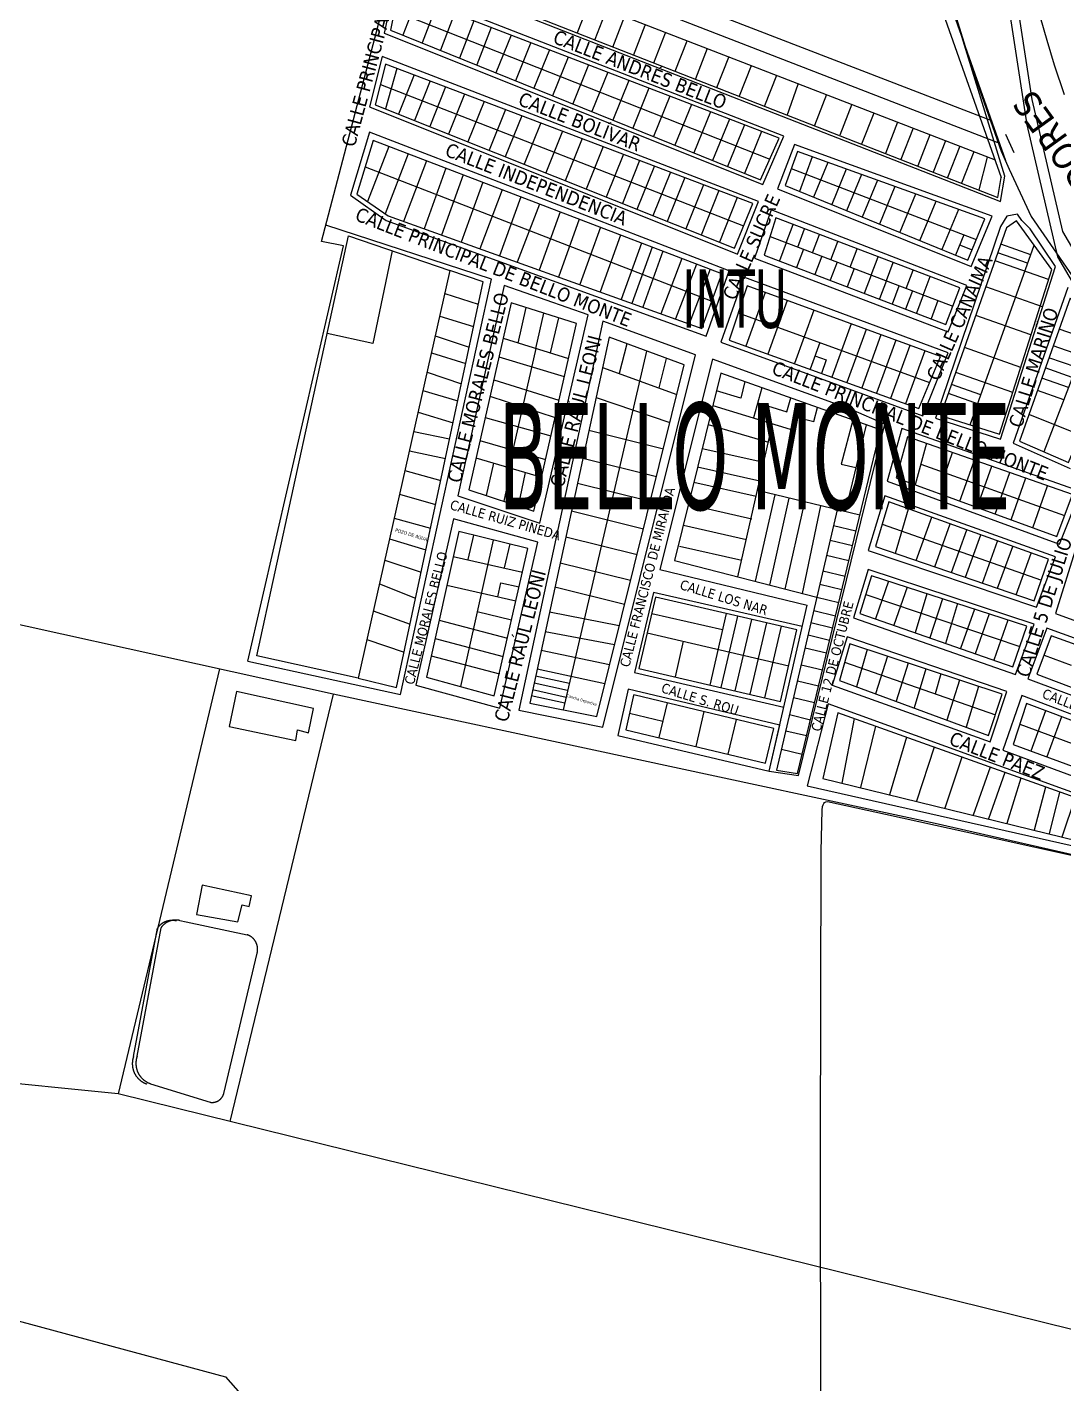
# Model space of a CAD drawing. Header units: metres. Extents: x 2 to 659295185, y -28 to 1124222152.
# Drawn here: x 655167 to 655660, y 1123598 to 1124243 of the extents above; entities that cross this region are included whole.
import ezdxf
from ezdxf.enums import TextEntityAlignment as Align

# ---------------------------------------------------------------- set-up
doc = ezdxf.new("R2010")
doc.units = ezdxf.units.M
doc.header["$MEASUREMENT"] = 0
for name, color, linetype in [('CALLES', 1, 'CONTINUOUS'), ('División Parroquial', 130, 'CONTINUOUS'), ('MANZANA', 30, 'CONTINUOUS'), ('Parcelas', 140, 'CONTINUOUS'), ('TEXTOS', 7, 'CONTINUOUS')]:
    doc.layers.add(name, color=color, linetype=linetype)
doc.styles.get("Standard").update_dxf_attribs({"font": 'tahoma.ttf'})

msp = doc.modelspace()

# ---------------------------------------------------------------- linework, layer by layer
at = {"layer": 'División Parroquial', "color": 1, "flags": 128}
for points in [[(655228.2993, 1126747.0884), (655417.4425, 1125604.451), (655519.2869, 1124981.3778), (655578.3684, 1124612.6329), (655612.1598, 1124420.9019), (655644.8628, 1124208.4752), (655659.3755, 1124145.7179), (655704.068, 1124069.4635), (655766.2087, 1124005.1965), (655831.623, 1123959.4359), (655914.4772, 1123930.0218), (655992.9694, 1123928.9321), (656078.6272, 1123940.1598), (656245.6138, 1123964.0049), (656743.7041, 1124035.5804), (658039.8848, 1124226.3115)], [(658480.577, 1123580.0076), (658492.1763, 1123631.4687), (658520.1298, 1123754.3737), (658546.5907, 1123940.9057), (658561.3177, 1124038.3659), (658586.3109, 1124167.6196), (658611.3288, 1124300.9225), (658037.6324, 1124214.3101), (656741.4517, 1124023.5789), (656243.3614, 1123952.0035), (656076.3748, 1123928.1583), (655990.717, 1123916.9306), (655912.2248, 1123918.0204), (655829.3706, 1123947.4344), (655763.9563, 1123993.1951), (655701.8156, 1124057.462), (655657.1231, 1124133.7165), (655642.6105, 1124196.4737), (655609.9074, 1124408.9005), (655576.116, 1124600.6315), (655517.0345, 1124969.3764), (655415.1901, 1125592.4496), (655226.0469, 1126735.087)]]:
    msp.add_lwpolyline(points, dxfattribs=at)
at = {"layer": 'MANZANA'}
for p, q in [((655307.295, 1124140.921), (655377, 1124408)), ((655607.5562, 1124251.599), (655616.06, 1124224.565)), ((655616.06, 1124224.565), (655630.252, 1124183.982)), ((655632.3568, 1124191.9836), (655636.2018, 1124183.3256)), ((655630.252, 1124183.982), (655634.097, 1124175.324)), ((655634.097, 1124175.324), (655644.585, 1124152.906)), ((655644.585, 1124152.906), (655665.669, 1124122.028)), ((655317.687, 1124138.824), (655307.295, 1124140.921)), ((655272.247, 1123941.333), (655317.687, 1124138.824)), ((655317.687, 1124138.824), (655317.687, 1124138.824))]:
    msp.add_line(p, q, dxfattribs=at)
at = {"layer": 'MANZANA', "lineweight": -3}
for p, q in [((655632, 1124172), (655593, 1124299)), ((655345.1897, 1124271.3167), (655630, 1124160)), ((655342, 1124263), (655337, 1124240)), ((655527, 1124191), (655342, 1124263)), ((655337, 1124240), (655517, 1124168)), ((655336, 1124229), (655330, 1124205)), ((655515, 1124160), (655336, 1124229)), ((655330, 1124205), (655505, 1124135)), ((655330, 1124193), (655321, 1124163)), ((655501, 1124127), (655330, 1124193)), ((655517, 1124168), (655527, 1124191)), ((655532, 1124187), (655524, 1124166)), ((655626, 1124153), (655532, 1124187)), ((655630, 1124160), (655632, 1124172)), ((655524, 1124166), (655616, 1124129)), ((655321, 1124163), (655338, 1124151)), ((655505, 1124135), (655515, 1124160)), ((655521, 1124156), (655513, 1124133)), ((655614, 1124120), (655521, 1124156)), ((655616, 1124129), (655626, 1124153)), ((655633, 1124153), (655630, 1124148)), ((655638, 1124154), (655633, 1124153)), ((655640, 1124151), (655638, 1124154)), ((655388, 1124123), (655309.3416, 1124148.7626)), ((655338, 1124151), (655490, 1124096)), ((655630, 1124148), (655599, 1124057)), ((655644, 1124147), (655640, 1124151)), ((655656, 1124129), (655644, 1124147)), ((655513, 1124133), (655605, 1124098)), ((655490, 1124096), (655501, 1124127)), ((655630, 1124047), (655656, 1124129)), ((655344.7561, 1123925.4599), (655388, 1124123)), ((655508, 1124124), (655497, 1124093)), ((655605, 1124088), (655508, 1124124)), ((655394, 1124120), (655372, 1124020)), ((655434, 1124106), (655394, 1124120)), ((655605, 1124098), (655614, 1124120)), ((655662, 1124119), (655636, 1124045)), ((655441, 1124103), (655401, 1123918)), ((655411, 1124007), (655434, 1124106)), ((655485, 1124087), (655441, 1124103)), ((655497, 1124093), (655593, 1124058)), ((655593, 1124058), (655605, 1124088)), ((655441, 1123910), (655485, 1124087)), ((655493, 1124085), (655468, 1123985)), ((655559, 1124061), (655493, 1124085)), ((655575, 1124054), (655559, 1124061)), ((655599, 1124057), (655630, 1124047)), ((655534, 1123887), (655575, 1124054)), ((655583, 1124052), (655576, 1124027)), ((655668, 1124022), (655583, 1124052)), ((655636, 1124045), (655663, 1124033)), ((655576, 1124027), (655658, 1123997)), ((655372, 1124020), (655411, 1124007)), ((655575, 1124020), (655567, 1123994)), ((655656, 1123991), (655575, 1124020)), ((655658, 1123997), (655668, 1124022)), ((655370, 1124009), (655352, 1123930)), ((655410, 1123998), (655370, 1124009)), ((655392, 1123919), (655410, 1123998)), ((655567, 1123994), (655647, 1123967)), ((655647, 1123967), (655656, 1123991)), ((655666, 1123996), (655656, 1123964)), ((655468, 1123985), (655538, 1123968)), ((655567, 1123985), (655560, 1123962)), ((655646, 1123959), (655567, 1123985)), ((655465, 1123974), (655456, 1123936)), ((655535.6969, 1123957.8919), (655465, 1123974)), ((655520, 1123889), (655538, 1123968)), ((655560, 1123962), (655637, 1123935)), ((655637, 1123935), (655646, 1123959)), ((655656, 1123964), (655749, 1123930)), ((655557, 1123953), (655550, 1123930)), ((655633, 1123927), (655557, 1123953)), ((655652, 1123957), (655643, 1123933)), ((655746, 1123923), (655652, 1123957)), ((655272.247, 1123941.333), (655344.7561, 1123925.4599)), ((655456, 1123936), (655526.9597, 1123919.5456)), ((655643, 1123933), (655736, 1123898)), ((655352, 1123930), (655392, 1123919)), ((655453, 1123928), (655448, 1123906)), ((655525, 1123911), (655453, 1123928)), ((655550, 1123930), (655625, 1123903)), ((655625, 1123903), (655633, 1123927)), ((655548, 1123921), (655538, 1123882)), ((655752, 1123847), (655548, 1123921)), ((655640, 1123925), (655631, 1123899)), ((655735, 1123889), (655640, 1123925)), ((655401, 1123918), (655441, 1123910)), ((655520, 1123889), (655525, 1123911)), ((655448, 1123906), (655520, 1123889)), ((655631, 1123899), (655726, 1123864)), ((655520, 1123889), (655534, 1123887)), ((655538, 1123882), (655747, 1123835))]:
    msp.add_line(p, q, dxfattribs=at)
at = {"layer": 'MANZANA', "lineweight": -2}
for p, q in [((655648.7218, 1124247.5927), (655651.946, 1124236.6549)), ((655651.946, 1124236.6549), (655655.3927, 1124224.9473)), ((655655.3927, 1124224.9473), (655660.2743, 1124210.9301))]:
    msp.add_line(p, q, dxfattribs=at)
at = {"layer": 'MANZANA', "linetype": 'Continuous', "lineweight": -2}
for p, q in [((655545.2612, 1124025.9478), (655545.1458, 1124028.4873)), ((655545.3849, 1124023.0684), (655545.2612, 1124025.9478)), ((655544.717, 1123850.9734), (655545.1788, 1123870.4394)), ((655545.1788, 1123870.4394), (655545.3932, 1123872.2091)), ((655545.3932, 1123872.2091), (655545.6076, 1123873.0989)), ((655545.6076, 1123873.0989), (655545.9292, 1123873.6488)), ((655545.9292, 1123873.6488), (655546.3662, 1123874.0987)), ((655546.3662, 1123874.0987), (655546.9104, 1123874.4286)), ((655546.9104, 1123874.4286), (655547.6773, 1123874.6586)), ((655547.6773, 1123874.6586), (655575.2101, 1123868.5798)), ((655575.2101, 1123868.5798), (655629.2781, 1123856.7622)), ((655629.2781, 1123856.7622), (655663.721, 1123849.0638)), ((655544.3542, 1123708.7423), (655544.717, 1123850.9734)), ((655544.6428, 1123516.3015), (655544.3542, 1123708.7423))]:
    msp.add_line(p, q, dxfattribs=at)
at = {"layer": 'MANZANA'}
for points in [[(655312.7571, 1123925.7104), (654633.4405, 1124076.0099), (654308.5433, 1124147.1779)], [(655258.7204, 1123937.6661), (655210.5197, 1123735.6415)], [(655266.7795, 1123927.0119), (655263.2723, 1123910.2384), (655294.9896, 1123903.6814), (655295.9045, 1123908.7135), (655301.0891, 1123907.3411), (655303.3764, 1123918.7776), (655266.7795, 1123927.0119)], [(655312.7571, 1123925.7104), (655263.6966, 1123722.4941)], [(656064.2642, 1123757.9852), (655598.841, 1123864.1385), (655312.7571, 1123925.7104)], [(655250.4634, 1123834.7574), (655247.8712, 1123820.8811), (655267.542, 1123817.3739), (655269.5243, 1123825.4557), (655272.879, 1123824.6933), (655273.9464, 1123829.7253), (655250.4634, 1123834.7574)], [(655238.2658, 1123817.8279), (655238.1647, 1123817.8519), (655238.0199, 1123817.884), (655237.8746, 1123817.9136), (655237.7288, 1123817.9406), (655237.5825, 1123817.9651), (655237.4359, 1123817.987), (655237.2888, 1123818.0063), (655237.1415, 1123818.0231), (655236.9939, 1123818.0373), (655236.8461, 1123818.049), (655236.6981, 1123818.058), (655236.5499, 1123818.0645), (655236.4017, 1123818.0684), (655236.2534, 1123818.0697), (655236.1051, 1123818.0684), (655235.9569, 1123818.0645), (655235.8087, 1123818.058), (655235.6607, 1123818.049), (655235.5129, 1123818.0373), (655235.3652, 1123818.0231), (655235.2179, 1123818.0063), (655235.0709, 1123817.987), (655234.9242, 1123817.9651), (655234.778, 1123817.9406), (655234.6322, 1123817.9136), (655234.4868, 1123817.884), (655234.3421, 1123817.8519), (655234.1979, 1123817.8173), (655234.0543, 1123817.7801), (655233.9114, 1123817.7405), (655233.7692, 1123817.6984), (655233.6278, 1123817.6538), (655233.4872, 1123817.6068), (655233.3474, 1123817.5573), (655233.2085, 1123817.5053), (655233.0705, 1123817.451), (655232.9335, 1123817.3942), (655232.7975, 1123817.3351), (655232.6626, 1123817.2736), (655232.5287, 1123817.2098), (655232.396, 1123817.1436), (655232.2645, 1123817.0751), (655232.1342, 1123817.0044), (655232.0051, 1123816.9313), (655231.8773, 1123816.8561), (655231.7509, 1123816.7786), (655231.6258, 1123816.6989), (655231.5022, 1123816.6171), (655231.38, 1123816.5331), (655231.2592, 1123816.447), (655231.14, 1123816.3588), (655231.0224, 1123816.2685), (655230.9063, 1123816.1762), (655230.7919, 1123816.0818), (655230.6791, 1123815.9855), (655230.5681, 1123815.8873), (655230.4588, 1123815.7871), (655230.3512, 1123815.685), (655230.2454, 1123815.5811), (655230.1415, 1123815.4753), (655230.0394, 1123815.3677), (655229.9392, 1123815.2584), (655229.841, 1123815.1474), (655229.7446, 1123815.0346), (655229.6503, 1123814.9202), (655229.558, 1123814.8041), (655229.4677, 1123814.6865), (655229.3795, 1123814.5673), (655229.2934, 1123814.4465), (655229.2631, 1123814.403)], [(655239.9681, 1123818.0056), (655239.867, 1123818.0295), (655239.7222, 1123818.0616), (655239.5769, 1123818.0912), (655239.4311, 1123818.1182), (655239.2848, 1123818.1427), (655239.1382, 1123818.1646), (655238.9911, 1123818.184), (655238.8438, 1123818.2008), (655238.6962, 1123818.215), (655238.5484, 1123818.2266), (655238.4004, 1123818.2357), (655238.2522, 1123818.2421), (655238.104, 1123818.246), (655237.9557, 1123818.2473), (655237.8074, 1123818.246), (655237.6592, 1123818.2421), (655237.511, 1123818.2357), (655237.363, 1123818.2266), (655237.2152, 1123818.215), (655237.0675, 1123818.2008), (655236.9202, 1123818.184), (655236.7732, 1123818.1646), (655236.6265, 1123818.1427), (655236.4803, 1123818.1182), (655236.3345, 1123818.0912), (655236.1891, 1123818.0616), (655236.0444, 1123818.0295), (655235.9002, 1123817.9949), (655235.7566, 1123817.9578), (655235.6137, 1123817.9182), (655235.4715, 1123817.876), (655235.3301, 1123817.8315), (655235.1895, 1123817.7844), (655235.0497, 1123817.7349), (655234.9108, 1123817.683), (655234.7728, 1123817.6286), (655234.6358, 1123817.5719), (655234.4998, 1123817.5127), (655234.3649, 1123817.4512), (655234.231, 1123817.3874), (655234.0983, 1123817.3212), (655233.9668, 1123817.2528), (655233.8365, 1123817.182), (655233.7074, 1123817.109), (655233.5796, 1123817.0337), (655233.4532, 1123816.9562), (655233.3281, 1123816.8766), (655233.2045, 1123816.7947), (655233.0823, 1123816.7107), (655232.9615, 1123816.6246), (655232.8423, 1123816.5364), (655232.7247, 1123816.4461), (655232.6086, 1123816.3538), (655232.4942, 1123816.2595), (655232.3814, 1123816.1632), (655232.2704, 1123816.0649), (655232.161, 1123815.9647), (655232.0535, 1123815.8627), (655231.9477, 1123815.7587), (655231.8438, 1123815.653), (655231.7417, 1123815.5454), (655231.6415, 1123815.4361), (655231.5433, 1123815.325), (655231.4469, 1123815.2122), (655231.3526, 1123815.0978), (655231.2603, 1123814.9818), (655231.17, 1123814.8641), (655231.0818, 1123814.7449), (655230.9957, 1123814.6242), (655230.9654, 1123814.5806)], [(655239.9681, 1123818.0056), (655242.9929, 1123817.3673), (655271.9666, 1123811.2536)], [(655217.912, 1123753.3415), (655229.2631, 1123814.403)], [(655219.6143, 1123753.5192), (655230.9654, 1123814.5806)], [(655276.6636, 1123802.5445), (655276.6726, 1123802.5801), (655276.7024, 1123802.7041), (655276.73, 1123802.8286), (655276.7554, 1123802.9535), (655276.7786, 1123803.0789), (655276.7997, 1123803.2047), (655276.8185, 1123803.3308), (655276.8352, 1123803.4572), (655276.8496, 1123803.5839), (655276.8618, 1123803.7108), (655276.8718, 1123803.8379), (655276.8796, 1123803.9651), (655276.8852, 1123804.0925), (655276.8885, 1123804.22), (655276.8896, 1123804.3475), (655276.8885, 1123804.475), (655276.8852, 1123804.6024), (655276.8796, 1123804.7298), (655276.8718, 1123804.8571), (655276.8618, 1123804.9842), (655276.8496, 1123805.1111), (655276.8352, 1123805.2378), (655276.8185, 1123805.3642), (655276.7997, 1123805.4903), (655276.7786, 1123805.6161), (655276.7554, 1123805.7414), (655276.73, 1123805.8664), (655276.7024, 1123805.9909), (655276.6726, 1123806.1148), (655276.6407, 1123806.2383), (655276.6066, 1123806.3612), (655276.5704, 1123806.4834), (655276.5321, 1123806.605), (655276.4916, 1123806.7259), (655276.4491, 1123806.8461), (655276.4044, 1123806.9655), (655276.3577, 1123807.0842), (655276.3089, 1123807.202), (655276.258, 1123807.3189), (655276.2052, 1123807.4349), (655276.1503, 1123807.55), (655276.0934, 1123807.6641), (655276.0345, 1123807.7772), (655275.9737, 1123807.8893), (655275.9109, 1123808.0002), (655275.8462, 1123808.1101), (655275.7796, 1123808.2188), (655275.711, 1123808.3263), (655275.6407, 1123808.4327), (655275.5685, 1123808.5377), (655275.4944, 1123808.6415), (655275.4186, 1123808.744), (655275.3409, 1123808.8452), (655275.2616, 1123808.945), (655275.1805, 1123809.0434), (655275.0977, 1123809.1403), (655275.0132, 1123809.2358), (655274.927, 1123809.3298), (655274.8393, 1123809.4223), (655274.7499, 1123809.5132), (655274.659, 1123809.6026), (655274.5665, 1123809.6904), (655274.4725, 1123809.7765), (655274.377, 1123809.861), (655274.28, 1123809.9438), (655274.1816, 1123810.0249), (655274.0819, 1123810.1043), (655273.9807, 1123810.1819), (655273.8782, 1123810.2577), (655273.7744, 1123810.3318), (655273.6693, 1123810.404), (655273.563, 1123810.4744), (655273.4555, 1123810.5429), (655273.3468, 1123810.6095), (655273.2369, 1123810.6742), (655273.1259, 1123810.737), (655273.0139, 1123810.7978), (655272.9008, 1123810.8567), (655272.7867, 1123810.9136), (655272.6716, 1123810.9685), (655272.5556, 1123811.0214), (655272.4386, 1123811.0722), (655272.3208, 1123811.121), (655272.2022, 1123811.1677), (655272.0828, 1123811.2124), (655271.9666, 1123811.2536)], [(655260.8112, 1123735.8075), (655276.6636, 1123802.5445)], [(655217.912, 1123753.3415), (655217.8787, 1123753.2464), (655217.8221, 1123753.0772), (655217.7684, 1123752.907), (655217.7177, 1123752.7358), (655217.67, 1123752.5638), (655217.6253, 1123752.391), (655217.5836, 1123752.2175), (655217.545, 1123752.0432), (655217.5094, 1123751.8683), (655217.4769, 1123751.6928), (655217.4474, 1123751.5168), (655217.421, 1123751.3402), (655217.3978, 1123751.1633), (655217.3775, 1123750.9859), (655217.3604, 1123750.8083), (655217.3464, 1123750.6303), (655217.3355, 1123750.4522), (655217.3278, 1123750.2738), (655217.3231, 1123750.0954), (655217.3215, 1123749.9169), (655217.3231, 1123749.7385), (655217.3278, 1123749.56), (655217.3355, 1123749.3817), (655217.3464, 1123749.2036), (655217.3604, 1123749.0256), (655217.3775, 1123748.8479), (655217.3978, 1123748.6706), (655217.421, 1123748.4936), (655217.4474, 1123748.3171), (655217.4769, 1123748.1411), (655217.5094, 1123747.9656), (655217.545, 1123747.7907), (655217.5836, 1123747.6164), (655217.6253, 1123747.4429), (655217.67, 1123747.2701), (655217.7177, 1123747.0981), (655217.7684, 1123746.9269), (655217.8221, 1123746.7567), (655217.8787, 1123746.5874), (655217.9383, 1123746.4192), (655218.0008, 1123746.252), (655218.0662, 1123746.0859), (655218.1345, 1123745.921), (655218.2057, 1123745.7573), (655218.2797, 1123745.5949), (655218.3565, 1123745.4338), (655218.4362, 1123745.2741), (655218.5186, 1123745.1158), (655218.6038, 1123744.9589), (655218.6917, 1123744.8036), (655218.7822, 1123744.6498), (655218.8755, 1123744.4976), (655218.9714, 1123744.347), (655219.0699, 1123744.1982), (655219.171, 1123744.0511), (655219.2747, 1123743.9058), (655219.3808, 1123743.7623), (655219.4895, 1123743.6207), (655219.6006, 1123743.481), (655219.7141, 1123743.3433), (655219.8301, 1123743.2076), (655219.9483, 1123743.0739), (655220.0689, 1123742.9423), (655220.1918, 1123742.8128), (655220.3169, 1123742.6855), (655220.4442, 1123742.5604), (655220.5737, 1123742.4376), (655220.7052, 1123742.317), (655220.8389, 1123742.1987), (655220.9747, 1123742.0828), (655221.1124, 1123741.9692), (655221.2521, 1123741.8581), (655221.3937, 1123741.7495), (655221.5371, 1123741.6433), (655221.6825, 1123741.5397), (655221.8296, 1123741.4386), (655221.9784, 1123741.34), (655222.1289, 1123741.2441), (655222.2811, 1123741.1509), (655222.4349, 1123741.0603), (655222.5903, 1123740.9724), (655222.7471, 1123740.8872), (655222.9054, 1123740.8048), (655223.0652, 1123740.7252), (655223.2263, 1123740.6483), (655223.3887, 1123740.5743), (655223.5524, 1123740.5031), (655223.7173, 1123740.4348), (655223.8833, 1123740.3694), (655224.0505, 1123740.3069), (655224.2188, 1123740.2473), (655224.2725, 1123740.229)], [(655219.6143, 1123753.5192), (655219.581, 1123753.4241), (655219.5244, 1123753.2548), (655219.4707, 1123753.0846), (655219.42, 1123752.9135), (655219.3723, 1123752.7415), (655219.3276, 1123752.5687), (655219.2859, 1123752.3951), (655219.2473, 1123752.2208), (655219.2117, 1123752.0459), (655219.1792, 1123751.8704), (655219.1497, 1123751.6944), (655219.1233, 1123751.5179), (655219.1, 1123751.3409), (655219.0798, 1123751.1636), (655219.0627, 1123750.9859), (655219.0487, 1123750.808), (655219.0378, 1123750.6298), (655219.03, 1123750.4515), (655219.0254, 1123750.2731), (655219.0238, 1123750.0946), (655219.0254, 1123749.9161), (655219.03, 1123749.7377), (655219.0378, 1123749.5594), (655219.0487, 1123749.3812), (655219.0627, 1123749.2033), (655219.0798, 1123749.0256), (655219.1, 1123748.8483), (655219.1233, 1123748.6713), (655219.1497, 1123748.4948), (655219.1792, 1123748.3187), (655219.2117, 1123748.1432), (655219.2473, 1123747.9683), (655219.2859, 1123747.7941), (655219.3276, 1123747.6205), (655219.3723, 1123747.4477), (655219.42, 1123747.2757), (655219.4707, 1123747.1046), (655219.5244, 1123746.9343), (655219.581, 1123746.7651), (655219.6406, 1123746.5968), (655219.7031, 1123746.4296), (655219.7685, 1123746.2636), (655219.8368, 1123746.0987), (655219.908, 1123745.935), (655219.982, 1123745.7726), (655220.0588, 1123745.6115), (655220.1385, 1123745.4517), (655220.2209, 1123745.2934), (655220.3061, 1123745.1365), (655220.3939, 1123744.9812), (655220.4845, 1123744.8274), (655220.5778, 1123744.6752), (655220.6737, 1123744.5247), (655220.7722, 1123744.3758), (655220.8733, 1123744.2288), (655220.977, 1123744.0834), (655221.0831, 1123743.94), (655221.1918, 1123743.7984), (655221.3029, 1123743.6587), (655221.4164, 1123743.5209), (655221.5323, 1123743.3852), (655221.6506, 1123743.2515), (655221.7712, 1123743.1199), (655221.8941, 1123742.9905), (655222.0192, 1123742.8632), (655222.1465, 1123742.7381), (655222.276, 1123742.6152), (655222.4075, 1123742.4946), (655222.5412, 1123742.3763), (655222.6769, 1123742.2604), (655222.8147, 1123742.1469), (655222.9544, 1123742.0358), (655223.096, 1123741.9271), (655223.2394, 1123741.821), (655223.3848, 1123741.7173), (655223.5319, 1123741.6162), (655223.6807, 1123741.5177), (655223.8312, 1123741.4218), (655223.9834, 1123741.3285), (655224.1372, 1123741.2379), (655224.2926, 1123741.1501), (655224.4494, 1123741.0649), (655224.6077, 1123740.9825), (655224.7675, 1123740.9028), (655224.9286, 1123740.826), (655225.091, 1123740.752), (655225.2547, 1123740.6808), (655225.4196, 1123740.6125), (655225.5856, 1123740.5471), (655225.7528, 1123740.4846), (655225.9211, 1123740.425), (655225.9748, 1123740.4066)], [(655801.004, 1123589.651), (655210.5197, 1123735.6415), (655071.278, 1123749.5657), (655072.8252, 1123690.7747), (655147.0874, 1123631.9838), (655261.5749, 1123601.0412), (655297.1589, 1123560.8159), (655325.0072, 1123562.363), (655331.1958, 1123548.4389), (655428.6649, 1123520.5905), (655518.3984, 1123454.064), (655581.8307, 1123440.1398), (655640.6216, 1123379.8018), (655674.6585, 1123379.8018), (655697.8654, 1123359.6891), (655747.3735, 1123350.4063), (655790.6932, 1123376.7075), (655837.107, 1123356.5948), (655861.3068, 1123367.2744)], [(655225.9748, 1123740.4066), (655254.3527, 1123731.5997)], [(655254.3527, 1123731.5997), (655254.4118, 1123731.59), (655254.5099, 1123731.5754), (655254.6082, 1123731.5624), (655254.7068, 1123731.5512), (655254.8056, 1123731.5417), (655254.9045, 1123731.5339), (655255.0035, 1123731.5278), (655255.1026, 1123731.5235), (655255.2018, 1123731.5209), (655255.301, 1123731.5201), (655255.4002, 1123731.5209), (655255.4994, 1123731.5235), (655255.5985, 1123731.5278), (655255.6975, 1123731.5339), (655255.7964, 1123731.5417), (655255.8952, 1123731.5512), (655255.9938, 1123731.5624), (655256.0921, 1123731.5754), (655256.1903, 1123731.59), (655256.2881, 1123731.6064), (655256.3857, 1123731.6245), (655256.4829, 1123731.6443), (655256.5797, 1123731.6657), (655256.6762, 1123731.6889), (655256.7723, 1123731.7137), (655256.8679, 1123731.7403), (655256.963, 1123731.7684), (655257.0576, 1123731.7983), (655257.1517, 1123731.8298), (655257.2452, 1123731.8629), (655257.3382, 1123731.8976), (655257.4305, 1123731.934), (655257.5221, 1123731.9719), (655257.6131, 1123732.0115), (655257.7034, 1123732.0526), (655257.7929, 1123732.0954), (655257.8817, 1123732.1396), (655257.9697, 1123732.1854), (655258.0569, 1123732.2328), (655258.1433, 1123732.2816), (655258.2287, 1123732.332), (655258.3133, 1123732.3838), (655258.397, 1123732.4371), (655258.4797, 1123732.4919), (655258.5615, 1123732.5481), (655258.6423, 1123732.6057), (655258.722, 1123732.6647), (655258.8007, 1123732.7251), (655258.8784, 1123732.7869), (655258.9549, 1123732.85), (655259.0304, 1123732.9144), (655259.1047, 1123732.9801), (655259.1778, 1123733.0472), (655259.2498, 1123733.1155), (655259.3206, 1123733.185), (655259.3901, 1123733.2558), (655259.4584, 1123733.3277), (655259.5254, 1123733.4009), (655259.5912, 1123733.4752), (655259.6556, 1123733.5506), (655259.7187, 1123733.6272), (655259.7805, 1123733.7048), (655259.8409, 1123733.7835), (655259.8999, 1123733.8633), (655259.9575, 1123733.9441), (655260.0137, 1123734.0258), (655260.0684, 1123734.1086), (655260.1217, 1123734.1922), (655260.1736, 1123734.2768), (655260.2239, 1123734.3623), (655260.2728, 1123734.4487), (655260.3201, 1123734.5358), (655260.3659, 1123734.6238), (655260.4102, 1123734.7126), (655260.4529, 1123734.8022), (655260.4941, 1123734.8925), (655260.5336, 1123734.9834), (655260.5716, 1123735.0751), (655260.608, 1123735.1674), (655260.6427, 1123735.2603), (655260.6758, 1123735.3539), (655260.7073, 1123735.448), (655260.7371, 1123735.5426), (655260.7653, 1123735.6377), (655260.7918, 1123735.7333), (655260.8112, 1123735.8075)]]:
    msp.add_lwpolyline(points, dxfattribs=at)
at = {"layer": 'Parcelas', "lineweight": -3}
for p, q in [((655353.5097, 1124294.6867), (655629.4329, 1124187.709)), ((655375.7623, 1124295.1166), (655625.635, 1124198.4575)), ((655589.6588, 1124300.2762), (655632.3622, 1124179.4185)), ((655587.554, 1124292.2746), (655630.2574, 1124171.4169)), ((655351.4048, 1124286.6851), (655627.328, 1124179.7074)), ((655347.6694, 1124271.9003), (655628.7209, 1124161.9298)), ((655352.5235, 1124256.3798), (655345.874, 1124239.1116)), ((655341.8274, 1124250.6431), (655520.2755, 1124180.1537)), ((655361.7513, 1124252.7737), (655355.0661, 1124235.4128)), ((655370.4511, 1124249.4009), (655363.7233, 1124231.9294)), ((655434.3321, 1124254.3442), (655428.7829, 1124240.162)), ((655442.7433, 1124251.2519), (655437.1575, 1124236.9762)), ((655379.6521, 1124245.9151), (655372.8249, 1124228.1855)), ((655387.8305, 1124242.6513), (655381.0255, 1124224.9794)), ((655451.0626, 1124247.5658), (655445.4659, 1124233.2623)), ((655460.9154, 1124243.6415), (655455.3081, 1124229.3109)), ((655397.4402, 1124239.1363), (655390.1315, 1124221.1014)), ((655470.5845, 1124240.0784), (655464.969, 1124225.727)), ((655480.7895, 1124236.152), (655475.1651, 1124221.7777)), ((655406.7676, 1124235.5271), (655399.4063, 1124217.3625)), ((655415.5654, 1124232.13), (655408.1495, 1124213.8306)), ((655490.581, 1124232.7427), (655484.9469, 1124218.3438)), ((655343.0791, 1124223.2924), (655337.6584, 1124204.0025)), ((655424.5363, 1124228.6649), (655417.0656, 1124210.2301)), ((655434.1644, 1124224.9421), (655426.6421, 1124206.3801)), ((655500.6277, 1124228.5176), (655494.9848, 1124214.0959)), ((655511.4532, 1124224.5144), (655505.802, 1124210.0715)), ((655351.2814, 1124220.1773), (655343.8281, 1124201.5357)), ((655358.9207, 1124217.276), (655351.4146, 1124198.5024)), ((655443.3199, 1124221.4166), (655435.7333, 1124202.6958)), ((655453.3225, 1124217.5649), (655445.6656, 1124198.6707)), ((655523.508, 1124219.9592), (655517.8487, 1124205.4956)), ((655335.2592, 1124215.6365), (655507.8491, 1124148.3792)), ((655366.23, 1124214.5001), (655358.6733, 1124195.6002)), ((655375.2281, 1124211.0827), (655367.6093, 1124192.0273)), ((655462.878, 1124213.8853), (655455.1539, 1124194.8255)), ((655533.6376, 1124215.5814), (655528.3145, 1124200.7123)), ((655547.2362, 1124210.7932), (655541.4744, 1124196.0678)), ((655384.4824, 1124207.5681), (655376.7996, 1124188.3528)), ((655472.8585, 1124210.0421), (655465.0643, 1124190.8093)), ((655483.0307, 1124206.1251), (655475.1651, 1124186.716)), ((655559.2909, 1124206.1949), (655553.5183, 1124191.4417)), ((655394.6469, 1124203.7077), (655386.8939, 1124184.3169)), ((655402.3792, 1124200.7711), (655394.5728, 1124181.2466)), ((655492.0443, 1124202.6542), (655484.1154, 1124183.0888)), ((655501.1121, 1124199.1624), (655493.1195, 1124179.4399)), ((655569.728, 1124201.9871), (655563.9448, 1124187.2068)), ((655581.0592, 1124197.6462), (655575.2678, 1124182.8451)), ((655411.4444, 1124197.3283), (655403.5754, 1124177.6472)), ((655421.7318, 1124193.4213), (655413.7917, 1124173.5624)), ((655508.2999, 1124196.3946), (655500.2568, 1124176.5475)), ((655516.3062, 1124193.3116), (655508.2068, 1124173.3257)), ((655588.4305, 1124194.7883), (655582.6302, 1124179.9643)), ((655596.3915, 1124191.7018), (655590.5815, 1124176.8531)), ((655339.2192, 1124186.166), (655329.0431, 1124160.0069)), ((655431.0834, 1124189.8697), (655423.0787, 1124169.8493)), ((655441.0952, 1124186.0673), (655433.0214, 1124165.8739)), ((655603.7421, 1124188.8519), (655597.9232, 1124173.9804)), ((655610.5564, 1124186.2099), (655604.7293, 1124171.3174)), ((655348.4717, 1124182.625), (655337.5483, 1124154.0826)), ((655357.1702, 1124179.2961), (655346.1623, 1124150.5328)), ((655450.7292, 1124182.4085), (655442.5888, 1124162.0486)), ((655458.4403, 1124179.497), (655450.2325, 1124158.9686)), ((655540.4032, 1124181.2509), (655534.3519, 1124164.8024)), ((655547.8876, 1124178.5605), (655541.123, 1124162.0313)), ((655617.2307, 1124183.6222), (655611.3954, 1124168.709)), ((655623.6719, 1124181.1249), (655619.7172, 1124165.4528)), ((655327.9913, 1124176.4633), (655492.7678, 1124112.5843)), ((655366.3744, 1124175.7735), (655356.0358, 1124146.9868)), ((655374.5975, 1124172.6265), (655364.3206, 1124144.0114)), ((655465.4476, 1124176.8694), (655457.1685, 1124156.1626)), ((655473.0703, 1124173.9917), (655464.727, 1124153.1243)), ((655530.4961, 1124175.6687), (655618.4329, 1124141.8969)), ((655556.6478, 1124175.4114), (655549.7304, 1124158.5087)), ((655563.867, 1124172.8163), (655556.8236, 1124155.6058)), ((655383.8347, 1124169.0913), (655373.627, 1124140.669)), ((655393.1728, 1124165.5176), (655382.4503, 1124137.5002)), ((655479.8466, 1124171.3906), (655471.4759, 1124150.4547)), ((655488.8034, 1124167.9485), (655480.3999, 1124146.9307)), ((655571.4032, 1124170.1073), (655564.2283, 1124152.5755)), ((655579.749, 1124167.058), (655572.4602, 1124149.2479)), ((655628.7209, 1124161.9298), (655630.2574, 1124171.4169)), ((655401.978, 1124162.1478), (655391.9063, 1124134.1041)), ((655410.8562, 1124158.75), (655400.2739, 1124131.0989)), ((655496.1475, 1124165.1593), (655487.6934, 1124144.0146)), ((655504.8596, 1124161.8505), (655496.3453, 1124140.5554)), ((655589.5802, 1124163.4553), (655582.1691, 1124145.3463)), ((655599.1574, 1124159.9462), (655591.6268, 1124141.5451)), ((655420.5952, 1124155.0228), (655410.663, 1124127.3677)), ((655609.9769, 1124156.2411), (655602.129, 1124137.0647)), ((655429.7548, 1124151.5174), (655419.8912, 1124124.0534)), ((655439.7619, 1124147.6876), (655429.9734, 1124120.4325)), ((655528.1409, 1124140.3445), (655531.4352, 1124149.0029)), ((655533.5404, 1124138.2832), (655536.837, 1124146.9476)), ((655276.4397, 1123943.9115), (655320.1299, 1124143.6977)), ((655320.1299, 1124143.6977), (655368.2999, 1124127.1095)), ((655449.3216, 1124144.029), (655439.6048, 1124116.9734)), ((655459.3066, 1124140.2077), (655449.6646, 1124113.3605)), ((655520.3998, 1124143.2997), (655607.241, 1124110.1478)), ((655528.1409, 1124140.3445), (655524.8404, 1124131.6989)), ((655540.619, 1124135.5809), (655543.9187, 1124144.2532)), ((655549.3045, 1124132.2652), (655552.6078, 1124140.9472)), ((655612.4714, 1124144.1864), (655608.4912, 1124134.4609)), ((655644.2968, 1124134.6593), (655630.1138, 1124139.6422)), ((655340.8742, 1124136.554), (655331.6531, 1124092.3788)), ((655464.3796, 1124138.2662), (655454.7756, 1124111.5249)), ((655469.4833, 1124136.3129), (655459.9176, 1124109.6782)), ((655536.3105, 1124137.2257), (655533.01, 1124128.5801)), ((655544.9732, 1124133.9187), (655541.6727, 1124125.2731)), ((655558.4881, 1124128.7594), (655561.7953, 1124137.4515)), ((655568.501, 1124124.9369), (655571.8124, 1124133.6402)), ((655610.4813, 1124139.3237), (655616.3999, 1124136.9106)), ((655615.4758, 1124053.7362), (655645.9349, 1124139.2586)), ((655642.8417, 1124130.5736), (655628.6762, 1124135.5503)), ((655478.501, 1124132.8618), (655468.455, 1124106.612)), ((655485.4263, 1124130.2114), (655475.4352, 1124104.1051)), ((655491.9087, 1124127.7306), (655481.969, 1124101.7585)), ((655552.2957, 1124131.1233), (655548.9952, 1124122.4777)), ((655560.3672, 1124128.042), (655557.0667, 1124119.3964)), ((655575.7564, 1124122.3655), (655579.005, 1124130.9036)), ((655585.081, 1124118.6074), (655588.3994, 1124127.3292)), ((655652.7924, 1124122.8882), (655627.3661, 1124131.8212)), ((655568.501, 1124124.9369), (655565.2005, 1124116.2913)), ((655575.7564, 1124122.3655), (655572.4559, 1124113.7199)), ((655593.2431, 1124115.4915), (655596.5651, 1124124.2223)), ((655365.8599, 1124116.2803), (655381.7639, 1124111.1538)), ((655518.1609, 1124116.6885), (655508.9426, 1124091.1802)), ((655581.6865, 1124119.781), (655578.3861, 1124111.1354)), ((655588.1608, 1124117.4317), (655584.8603, 1124108.7861)), ((655593.2431, 1124115.4915), (655589.9427, 1124106.8459)), ((655649.9249, 1124109.8401), (655622.9705, 1124119.31)), ((655400.7702, 1124092.6613), (655404.4418, 1124109.5933)), ((655528.618, 1124112.8589), (655519.4158, 1124087.3953)), ((655541.1617, 1124108.2652), (655531.9789, 1124082.8552)), ((655600.23, 1124112.8882), (655596.9295, 1124104.2426)), ((655363.4257, 1124105.4766), (655379.487, 1124100.4681)), ((655409.0624, 1124090.0883), (655412.871, 1124106.8955)), ((655416.0425, 1124087.9223), (655419.9969, 1124104.6148)), ((655505.24, 1124106.959), (655596.2493, 1124073.8476)), ((655558.9873, 1124101.7371), (655549.8321, 1124076.4033)), ((655644.4309, 1124096.5172), (655618.2004, 1124105.7327)), ((655673.9021, 1124102.1221), (655650.5865, 1124040.8665)), ((655331.6531, 1124092.3788), (655309.9454, 1124097.1259)), ((655361.3071, 1124096.0739), (655377.4121, 1124090.7303)), ((655393.5483, 1124094.9023), (655424.5764, 1124085.2743)), ((655566.1144, 1124099.127), (655556.9701, 1124073.8237)), ((655573.1113, 1124096.5646), (655563.9779, 1124071.2912)), ((655671.0517, 1124094.6333), (655657.7874, 1124099.3277)), ((655359.4755, 1124087.9449), (655375.7539, 1124082.9483)), ((655409.0624, 1124090.0883), (655396.2253, 1124033.4387)), ((655461.7576, 1124088.8024), (655422.1096, 1123918.1859)), ((655452.3051, 1124092.2826), (655448.6549, 1124078.228)), ((655544.0231, 1124092.8488), (655539.4375, 1124080.1598)), ((655580.1348, 1124093.9925), (655571.0122, 1124068.7491)), ((655586.8362, 1124091.5383), (655577.724, 1124066.3236)), ((655593.9053, 1124088.9495), (655584.804, 1124063.765)), ((655639.5349, 1124081.0762), (655612.8337, 1124090.4571)), ((655668.0503, 1124086.7478), (655654.9732, 1124091.3759)), ((655391.5388, 1124086.0389), (655422.627, 1124076.6671)), ((655471.098, 1124085.3635), (655467.5283, 1124071.3455)), ((655541.7303, 1124086.5043), (655547.1499, 1124084.6258)), ((655547.1499, 1124084.6258), (655544.8315, 1124078.2105)), ((655665.9066, 1124081.116), (655652.9633, 1124085.6967)), ((655357.3984, 1124078.7261), (655373.6943, 1124073.2825)), ((655389.0606, 1124075.1088), (655420.0962, 1124065.4924)), ((655440.8226, 1124081.0841), (655476.1103, 1124068.216)), ((655496.9739, 1124078.374), (655475.046, 1123989.2321)), ((655572.8275, 1124051.4047), (655496.9739, 1124078.374)), ((655635.7435, 1124069.1185), (655608.6776, 1124078.6275)), ((655662.2443, 1124071.4943), (655649.5295, 1124075.9941)), ((655664.0614, 1124076.2683), (655651.2333, 1124080.8083)), ((655355.4353, 1124070.0137), (655371.9576, 1124065.1322)), ((655506.4546, 1124066.3856), (655494.8837, 1124069.8768)), ((655508.3508, 1124074.329), (655506.4546, 1124066.3856)), ((655516.5384, 1124071.418), (655512.5709, 1124057.0068)), ((655632.5285, 1124058.9791), (655605.1535, 1124068.5967)), ((655620.5908, 1124068.0982), (655606.6937, 1124072.9807)), ((655660.0226, 1124065.6573), (655647.4464, 1124070.1082)), ((655387.3081, 1124067.3793), (655418.2414, 1124057.3027)), ((655437.7261, 1124066.8025), (655472.8056, 1124054.9224)), ((655493.1682, 1124062.903), (655531.9735, 1124051.1106)), ((655514.5547, 1124064.2124), (655528.3666, 1124059.9929)), ((655528.3666, 1124059.9929), (655530.2226, 1124066.5527)), ((655541.2442, 1124055.3425), (655542.8993, 1124062.0455)), ((655353.1161, 1124059.7204), (655369.7434, 1124054.741)), ((655385.0054, 1124057.223), (655416.2359, 1124048.4478)), ((655531.9735, 1124051.1106), (655533.4912, 1124057.2569)), ((655533.4912, 1124057.2569), (655541.2442, 1124055.3425)), ((655559.7593, 1124056.051), (655554.2909, 1124035.0705)), ((655667.7179, 1124048.9236), (655643.4063, 1124058.6924)), ((655351.0756, 1124050.6643), (655368.1017, 1124047.0363)), ((655434.3447, 1124051.2067), (655469.6973, 1124042.4185)), ((655490.9662, 1124053.9513), (655519.6242, 1124045.4692)), ((655505.1493, 1123981.4566), (655521.6119, 1124054.2593)), ((655533.4362, 1123887.909), (655572.8275, 1124051.4047)), ((655566.0967, 1124053.7978), (655556.1301, 1124012.4312)), ((655382.5421, 1124046.3584), (655413.7199, 1124037.3387)), ((655594.7282, 1124044.969), (655589.3062, 1124025.2253)), ((655348.9852, 1124041.3867), (655366.1199, 1124037.7356)), ((655380.6522, 1124038.0229), (655411.7985, 1124028.8545)), ((655431.4568, 1124037.8869), (655466.4108, 1124029.1977)), ((655488.1649, 1124042.5636), (655517.4688, 1124035.9373)), ((655603.7857, 1124030.8884), (655607.1887, 1124040.6049)), ((655610.6633, 1124017.3754), (655617.544, 1124037.0214)), ((655346.8704, 1124032.0005), (655363.8957, 1124027.2972)), ((655388.976, 1124035.5726), (655385.5013, 1124020.1655)), ((655397.191, 1124033.1544), (655393.8504, 1124017.3981)), ((655404.1049, 1124031.1192), (655400.6459, 1124015.1456)), ((655486.0099, 1124033.8031), (655515.4794, 1124027.1393)), ((655554.2909, 1124035.0705), (655561.1845, 1124033.4097)), ((655592.0172, 1124035.0971), (655660.4318, 1124010.6301)), ((655618.8861, 1124014.3753), (655625.8038, 1124034.1269)), ((655627.3906, 1124011.2822), (655634.3405, 1124031.1256)), ((655428.8845, 1124026.0231), (655463.4836, 1124017.4223)), ((655484.2078, 1124026.4769), (655513.8156, 1124019.7818)), ((655634.9337, 1124008.5247), (655641.9208, 1124028.4745)), ((655645.3057, 1124004.7508), (655652.333, 1124024.8154)), ((655344.3572, 1124020.8465), (655361.472, 1124015.9226)), ((655522.6557, 1124020.4963), (655513.2958, 1123979.3525)), ((655563.0366, 1124010.7672), (655514.4256, 1124022.4792)), ((655529.3401, 1124018.8858), (655520.189, 1123977.572)), ((655536.8339, 1124017.0803), (655527.5094, 1123975.6812)), ((655426.0232, 1124012.826), (655460.2273, 1124004.3233)), ((655481.9591, 1124015.7948), (655511.6784, 1124009.0745)), ((655552.3254, 1124013.3479), (655523.5261, 1123889.5276)), ((655544.4072, 1124015.2556), (655535.6638, 1123973.575)), ((655579.9937, 1123992.6939), (655586.2635, 1124013.7335)), ((655341.7851, 1124009.4307), (655359.0691, 1124004.6459)), ((655479.283, 1124006.0415), (655509.1799, 1123999.281)), ((655550.6041, 1124005.9474), (655561.257, 1124003.3808)), ((655573.6939, 1124006.5316), (655649.3719, 1123979.9155)), ((655589.8773, 1123989.3002), (655597.2492, 1124009.7789)), ((655598.657, 1123986.2855), (655605.9825, 1124006.6351)), ((655339.5411, 1123999.4715), (655356.8634, 1123994.2942)), ((655388.8963, 1123998.979), (655373.2534, 1123929.3105)), ((655379.4216, 1124001.2741), (655376.77, 1123989.6363)), ((655423.3636, 1124000.5593), (655457.2007, 1123992.1478)), ((655548.9684, 1123998.9149), (655559.5659, 1123996.3617)), ((655606.6665, 1123983.5353), (655613.9495, 1124003.7671)), ((655613.3144, 1123981.2526), (655620.5623, 1124001.3866)), ((655621.3557, 1123978.4915), (655628.561, 1123998.5073)), ((655369.8416, 1123991.2149), (655402.7814, 1123983.7097)), ((655396.7113, 1123997.086), (655394.1136, 1123985.6846)), ((655477.4019, 1123996.0703), (655506.9433, 1123989.3902)), ((655547.2978, 1123991.7321), (655557.8386, 1123989.1925)), ((655628.5669, 1123976.0154), (655635.734, 1123995.9251)), ((655637.4396, 1123972.9689), (655644.5597, 1123992.748)), ((655337.2659, 1123989.3736), (655354.597, 1123983.6578)), ((655420.6774, 1123988.1701), (655454.1438, 1123979.8508)), ((655475.046, 1123989.2321), (655542.6546, 1123971.7693)), ((655334.733, 1123978.1321), (655351.9839, 1123971.3944)), ((655391.053, 1123971.9524), (655392.4771, 1123978.63)), ((655392.4771, 1123978.63), (655401.1726, 1123976.6488)), ((655545.5701, 1123984.3039), (655556.0523, 1123981.7784)), ((655576.7178, 1123979.3439), (655570.4805, 1123961.4677)), ((655366.8032, 1123977.4777), (655399.6559, 1123969.9923)), ((655418.1899, 1123976.6971), (655451.313, 1123968.4632)), ((655542.6546, 1123971.7693), (655553.0272, 1123969.2227)), ((655544.1103, 1123978.0279), (655554.5431, 1123975.5143)), ((655565.8916, 1123972.998), (655639.1288, 1123948.3324)), ((655585.5326, 1123976.4803), (655579.2293, 1123958.4151)), ((655594.869, 1123973.4472), (655589.3698, 1123954.8769)), ((655331.8567, 1123965.3664), (655349.3268, 1123958.9245)), ((655541.1762, 1123965.4128), (655551.5095, 1123962.9232)), ((655602.397, 1123971.0394), (655596.2823, 1123952.4265)), ((655609.453, 1123968.7695), (655603.8725, 1123949.7638)), ((655617.5274, 1123966.0863), (655610.9848, 1123947.3351)), ((655363.1119, 1123960.7882), (655395.6308, 1123952.3264)), ((655381.2665, 1123964.9981), (655397.61, 1123961.0131)), ((655415.6258, 1123964.8706), (655448.7789, 1123958.2693)), ((655464.1606, 1123964.0491), (655497.7962, 1123956.3526)), ((655499.5474, 1123964.0056), (655491.7722, 1123930.0258)), ((655504.9721, 1123962.7533), (655497.0605, 1123928.7938)), ((655511.585, 1123961.226), (655503.6706, 1123927.2545)), ((655518.6581, 1123959.5926), (655510.7407, 1123925.608)), ((655539.8423, 1123959.678), (655550.1304, 1123957.1993)), ((655624.554, 1123963.8036), (655617.9589, 1123944.9017)), ((655633.397, 1123960.9308), (655626.7357, 1123941.8393)), ((655413.5903, 1123955.4824), (655446.5597, 1123949.3422)), ((655462.0226, 1123954.8164), (655529.2969, 1123939.215)), ((655525.7178, 1123957.9632), (655517.7969, 1123923.9638)), ((655538.4832, 1123953.8348), (655548.7253, 1123951.3671)), ((655328.7775, 1123951.7005), (655346.5054, 1123945.6838)), ((655361.1921, 1123952.1084), (655393.638, 1123943.5804)), ((655411.6458, 1123946.514), (655444.1696, 1123939.7275)), ((655479.1946, 1123950.8341), (655475.244, 1123933.8764)), ((655537.0606, 1123947.7183), (655547.2544, 1123945.2623)), ((655566.6176, 1123946.8734), (655561.5409, 1123929.22)), ((655324.6417, 1123933.3447), (655276.4397, 1123943.9115)), ((655359.3862, 1123943.9435), (655391.7686, 1123935.3758)), ((655535.1928, 1123939.688), (655545.3233, 1123937.2472)), ((655555.8723, 1123940.922), (655627.496, 1123915.8264)), ((655576.2719, 1123943.677), (655570.5936, 1123925.8695)), ((655586.0062, 1123940.4541), (655580.3017, 1123922.2763)), ((655650.6194, 1123944.2586), (655663.5446, 1123939.4874)), ((655425.0322, 1123930.7628), (655408.9851, 1123934.242)), ((655441.9145, 1123930.6556), (655409.7208, 1123937.6356)), ((655594.5162, 1123937.6366), (655588.8521, 1123919.1117)), ((655601.5846, 1123935.2964), (655598.935, 1123925.8336)), ((655423.4968, 1123924.1552), (655407.5598, 1123927.6685)), ((655424.0707, 1123927.4772), (655408.2615, 1123930.9048)), ((655533.4185, 1123932.0592), (655543.4888, 1123929.633)), ((655610.4602, 1123932.3578), (655604.4602, 1123913.3349)), ((655619.4758, 1123929.373), (655613.6746, 1123909.9245)), ((655422.8556, 1123921.3963), (655406.9477, 1123924.8454)), ((655471.556, 1123921.5474), (655467.5808, 1123904.9864)), ((655531.581, 1123924.1593), (655541.5891, 1123921.7481)), ((655453.6744, 1123916.5847), (655469.4555, 1123912.7967)), ((655488.9424, 1123917.374), (655485.098, 1123900.7817)), ((655504.3568, 1123913.674), (655500.3816, 1123897.113)), ((655529.6593, 1123915.9277), (655539.6092, 1123913.5305)), ((655552.7005, 1123916.8126), (655545.5698, 1123885.6143)), ((655749.9497, 1123846.1647), (655552.7005, 1123916.8126)), ((655560.3144, 1123914.0856), (655554.5968, 1123883.3972)), ((655651.3133, 1123917.7783), (655644.281, 1123898.6082)), ((655658.9478, 1123914.9222), (655651.9334, 1123895.801)), ((655527.8869, 1123908.2767), (655537.7885, 1123905.9737)), ((655570.6025, 1123910.4007), (655563.4369, 1123881.2259)), ((655639.1313, 1123911.405), (655728.7763, 1123878.1932)), ((655585.2585, 1123905.1514), (655577.1313, 1123877.8624)), ((655525.8536, 1123899.5346), (655535.6675, 1123897.1702)), ((655598.4865, 1123900.4136), (655589.9861, 1123874.7052)), ((655611.631, 1123895.7057), (655603.4732, 1123871.3926)), ((655523.5261, 1123889.5276), (655533.4362, 1123887.909)), ((655625.0329, 1123890.9056), (655616.9644, 1123868.0791)), ((655631.9556, 1123888.4261), (655624.1891, 1123866.3046)), ((655545.5698, 1123885.6143), (655746.2596, 1123836.3229)), ((655639.6291, 1123885.6778), (655632.9746, 1123864.1468)), ((655651.3251, 1123881.4887), (655645.9147, 1123860.9686)), ((655658.0253, 1123879.0889), (655653.1389, 1123859.1942)), ((655665.3763, 1123876.456), (655659.1013, 1123857.7298))]:
    msp.add_line(p, q, dxfattribs=at)
for points in [[(655515.8489, 1124170.2287), (655524.7021, 1124190.0786), (655343.6267, 1124259.8056), (655340.0282, 1124241.4806), (655515.8489, 1124170.2287)], [(655503.4856, 1124137.7005), (655512.2127, 1124159.058), (655337.7015, 1124225.3347), (655332.8168, 1124205.9383), (655503.4856, 1124137.7005)], [(655487.9608, 1124099.6066), (655497.5749, 1124125.5621), (655331.861, 1124188.9821), (655323.992, 1124163.5252), (655338.9001, 1124153.141), (655487.9608, 1124099.6066)], [(655614.413, 1124132.0374), (655622.4527, 1124151.7564), (655533.4068, 1124183.7659), (655527.5854, 1124167.5715), (655614.413, 1124132.0374)], [(655523.2223, 1124152.1278), (655517.5772, 1124134.4717), (655603.9405, 1124101.5022), (655610.5786, 1124118.8905), (655523.2223, 1124152.1278)], [(655601.4994, 1124058.1959), (655629.4521, 1124049.2765), (655654.3126, 1124127.6826), (655637.5572, 1124150.8346), (655632.8489, 1124147.4271), (655601.4994, 1124058.1959)], [(655324.6417, 1123933.3447), (655342.9223, 1123928.8679), (655384.0398, 1124121.8349), (655368.2999, 1124127.1095), (655324.6417, 1123933.3447)], [(655591.1379, 1124061.476), (655601.3608, 1124086.2192), (655509.4988, 1124119.8607), (655500.9813, 1124094.0573), (655591.1379, 1124061.476)], [(655638.9025, 1124045.9668), (655662.2706, 1124035.7661), (655684.8188, 1124090.2291), (655662.9854, 1124114.015), (655638.9025, 1124045.9668)], [(655377.2253, 1124022.9086), (655408.1317, 1124012.6643), (655428.3511, 1124101.9411), (655397.3909, 1124111.85), (655377.2253, 1124022.9086)], [(655406.1815, 1123921.3112), (655438.0378, 1123915.0607), (655479.5952, 1124082.235), (655443.9199, 1124095.3698), (655406.1815, 1123921.3112)], [(655585.7127, 1124048.1266), (655580.325, 1124028.5055), (655656.764, 1124000.5875), (655664.0997, 1124020.6727), (655585.7127, 1124048.1266)], [(655576.8368, 1124017.1269), (655570.5511, 1123995.9362), (655645.9798, 1123970.0364), (655652.7641, 1123989.7946), (655576.8368, 1124017.1269)], [(655372.4404, 1124002.9651), (655357.1332, 1123933.7567), (655389.3736, 1123924.8642), (655405.3522, 1123994.9929), (655372.4404, 1124002.9651)], [(655568.6416, 1123981.9676), (655563.1415, 1123964.0284), (655635.7641, 1123938.6892), (655642.4935, 1123957.9757), (655568.6416, 1123981.9676)], [(655465.9466, 1123971.7619), (655458.0986, 1123937.8708), (655525.4457, 1123922.1809), (655533.1481, 1123956.2492), (655465.9466, 1123971.7619)], [(655654.0573, 1123953.3422), (655647.1816, 1123935.175), (655735.0105, 1123901.9345), (655742.4304, 1123921.5395), (655654.0573, 1123953.3422)], [(655558.3039, 1123949.6258), (655553.4406, 1123932.2181), (655624.2635, 1123906.0053), (655630.7285, 1123925.6474), (655558.3039, 1123949.6258)], [(655455.4258, 1123924.4247), (655451.9231, 1123908.7448), (655518.2729, 1123892.8185), (655522.2481, 1123909.3795), (655455.6366, 1123925.3686), (655455.4258, 1123924.4247)], [(655642.2919, 1123921.1532), (655635.9708, 1123901.6567), (655725.3552, 1123868.8671), (655732.1974, 1123887.5192), (655642.2919, 1123921.1532)]]:
    msp.add_lwpolyline(points, dxfattribs=at)

# ---------------------------------------------------------------- texts
at = {"layer": 'CALLES', "color": 0}
msp.add_text('AUTOPISTA LOS AVIADORES', height=12.645316, rotation=125.8011055, dxfattribs=at).set_placement((655701.7663, 1124124.7265), align=Align.MIDDLE)
at = {"layer": 'TEXTOS', "color": 0}
for s, height, rotation, p in [('CALLE PRINCIPAL AGRICOLA', 6.6453, 74.8859425, (655334.2109, 1124239.8087)), ('CALLE ANDRÉS BELLO', 6.6453, 338.579236, (655458.9361, 1124223.5084)), ('CALLE BOLÍVAR', 6.6453, 338.579236, (655430.2924, 1124198.7232)), ('CALLE INDEPENDENCIA', 6.6453, 338.579236, (655409.3356, 1124168.2542)), ('CALLE SUCRE', 6.6453, 66.0275682, (655511.5374, 1124138.3455)), ('CALLE PRINCIPAL DE BELLO MONTE', 6.6453, 338.579236, (655389.0082, 1124128.7862)), ('CALLE CANAIMA', 6.6453, 66.0275682, (655610.4158, 1124104.5509)), ('CALLE MORALES BELLO', 6.6453, 75.6113225, (655381.6302, 1124071.4719)), ('CALLE MARIÑO', 6.6453, 72.6116188, (655644.821, 1124081.2631)), ('CALLE RAÚL LEONI', 6.6453, 75.6113225, (655427.3203, 1124060.4307)), ('CALLE PRINCIPAL DE BELLO MONTE', 6.6453, 338.579236, (655587.0242, 1124055.716)), ('CALLE FRANCISCO DE MIRANDA', 4.6453, 75.6113225, (655462.1326, 1123981.3363)), ('CALLE RUIZ PINEDA', 4.6453, 344.0314787, (655394.6362, 1124008.4911)), ('POZO DE AGUA', 1.6453, 342.9612719, (655349.8757, 1124001.4648)), ('CALLE 5 DE JULIO', 6.6453, 72.6116188, (655651.4414, 1123966.7988)), ('CALLE MORALES BELLO', 4.6453, 75.6113225, (655356.8874, 1123961.8608)), ('CALLE RAÚL LEONI', 6.6453, 75.6113225, (655400.791, 1123948.9086)), ('CALLE LOS NAR', 4.6453, 342.9612719, (655498.472, 1123971.6657)), ('CALLE 12 DE OCTUBRE', 4.6453, 75.5406116, (655550.0218, 1123938.9411)), ('CALLE S. ROU', 4.6453, 342.9612719, (655487.1713, 1123923.3091)), ('CALLE RÓMULO GALLEGOS', 4.6453, 338.579236, (655685.0457, 1123913.2228)), ('Cancha Deportiva', 1.3453, 342.9612719, (655430.875, 1123922.7255)), ('CALLE PAEZ', 6.6453, 338.579236, (655628.2801, 1123896.3508))]:
    msp.add_text(s, height=height, rotation=rotation, dxfattribs=at).set_placement(p, align=Align.MIDDLE)
for s, height, width, p in [('INTU', 27.78934, 0.633333, (655478.8002, 1124099.9218)), ('BELLO MONTE', 50.6994, 0.566667, (655391.5, 1124013.5))]:
    msp.add_text(s, height=height, dxfattribs=dict(at, width=width)).set_placement(p)

doc.saveas('drawing.dxf')
